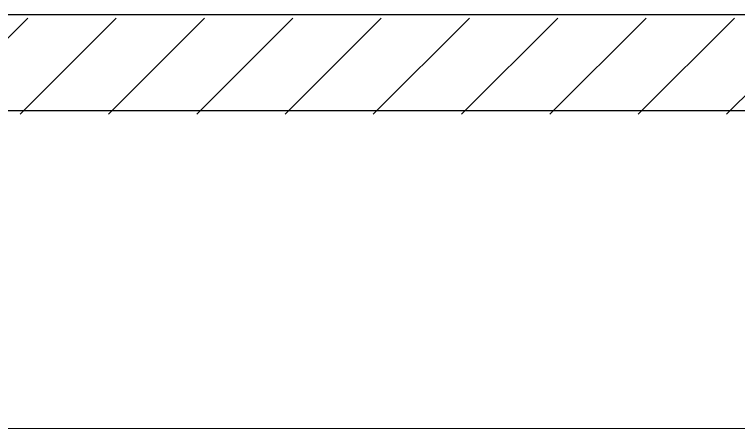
# Model space of a CAD drawing. Header units: feet. Extents: x -10410 to 374725, y -46422 to 88923.
# Drawn here: x 250699 to 252206, y 576 to 1437 of the extents above; entities that cross this region are included whole.
import ezdxf

# ---------------------------------------------------------------- set-up
doc = ezdxf.new("R2010")
doc.units = ezdxf.units.FT
doc.header["$MEASUREMENT"] = 0
doc.layers.add('2D - Общий_Ном._пера__118', color=7, linetype='Continuous', lineweight=5, true_color=0x573938)
doc.layers.add('Местность - Рельеф_Ном._пера__93', color=7, linetype='Continuous', lineweight=25, true_color=0xa2a233)
doc.layers.add('Размер - Общий_Ном._пера__120', color=7, linetype='Continuous', lineweight=5)

msp = doc.modelspace()

# ---------------------------------------------------------------- hatches: boundary and pattern name
at = {"layer": '2D - Общий_Ном._пера__118', "linetype": 'Continuous'}
h = msp.add_hatch(dxfattribs=at)
h.set_pattern_fill('ЛИНИИ_НАКЛОННЫЕ__ШАГ_1_5_', color=256, style=0, pattern_type=2)
h.set_pattern_definition([(45, (0, 0), (-91.92388, 91.92388), [])])
h.paths.add_polyline_path([(244137.47739, 1437.21988), (244137.47739, 1429.5641), (265651.78297, 1429.5641), (265651.78297, 1229.5641), (244137.47739, 1229.5641), (241582.37199, 1229.5641), (241582.37199, 1437.21988)])

# ---------------------------------------------------------------- linework, layer by layer
at = {"layer": 'Местность - Рельеф_Ном._пера__93', "linetype": 'Continuous'}
for p, q in [((241582.37199, 1437.21988), (252420.01717, 1437.21988)), ((241582.37199, 1237.21988), (252420.01717, 1237.21988))]:
    msp.add_line(p, q, dxfattribs=at)
at = {"layer": 'Размер - Общий_Ном._пера__120', "linetype": 'Continuous'}
msp.add_line((249714.71105, 575.78196), (260564.43283, 575.78196), dxfattribs=at)

doc.saveas('drawing.dxf')
